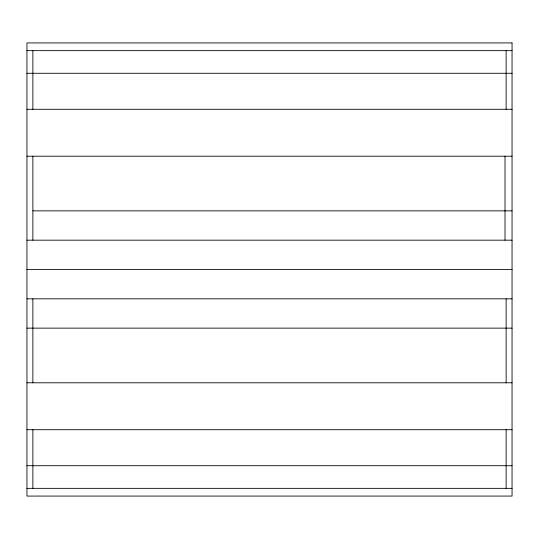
<?xml version="1.0" encoding="UTF-8"?>
<svg xmlns="http://www.w3.org/2000/svg" width="539" height="539" viewBox="0 0 539 539"><rect width="100%" height="100%" fill="white"/><g stroke="black" fill="none" stroke-linecap="round" stroke-linejoin="round"><path stroke-width="0.81" d="M26.95 50.646L512.05 50.646M26.95 73.277L512.05 73.277M26.95 109.289L512.05 109.289M26.95 156.209L512.05 156.209M32.866 210.857L512.05 210.857M26.95 240.178L512.05 240.178M26.95 269.5L512.05 269.5M26.95 298.822L512.05 298.822M26.95 328.143L512.05 328.143M26.95 382.791L512.05 382.791M26.95 429.711L512.05 429.711M26.95 465.723L512.05 465.723M26.95 488.354L512.05 488.354M506.134 50.646L506.134 109.289M506.134 298.822L506.134 382.791M506.134 429.711L506.134 488.354M505.009 156.209L505.009 240.178M32.866 50.646L32.866 109.289M32.866 156.209L32.866 240.178M32.866 298.822L32.866 382.791M32.866 429.711L32.866 488.354M512.05 42.925L26.95 42.925L26.95 496.075L512.05 496.075L512.05 42.925"/></g></svg>
